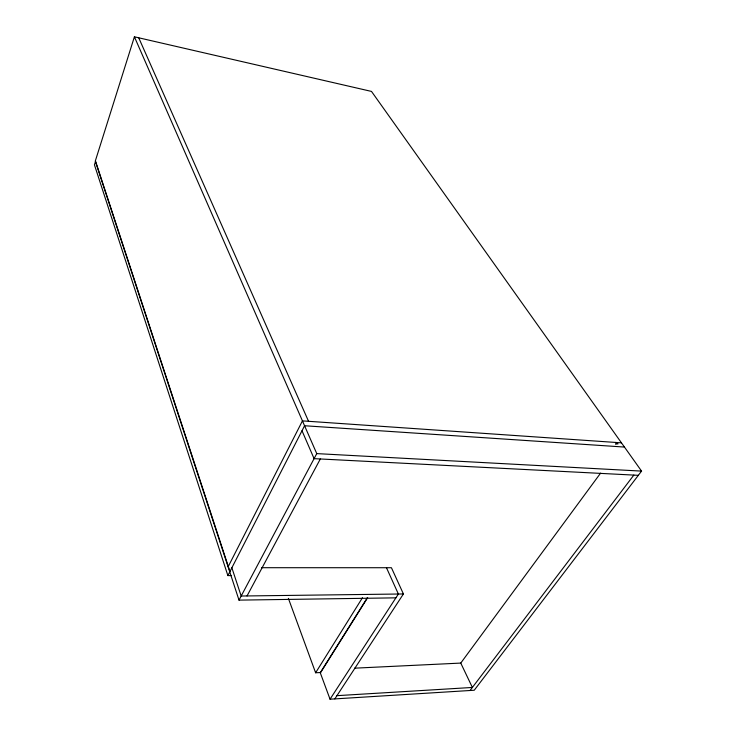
<?xml version="1.0" encoding="UTF-8"?>
<svg xmlns="http://www.w3.org/2000/svg" width="736" height="736" viewBox="0 0 736 736"><rect width="100%" height="100%" fill="white"/><g stroke="black" fill="none" stroke-linecap="round" stroke-linejoin="round"><path stroke-width="1.1" d="M367.687 597.623L320.353 672.98L330.041 699.2L474.232 690.239L641.562 471.104L371.496 91.42L134.403 36.8L95.294 161.074L239.007 600.125L395.904 597.844M228.105 566.83L302.441 420.882L621.46 442.842M231.306 575.58L227.875 575.589L304.575 425.748L624.459 447.065M239.007 600.125L316.756 453.606L134.403 36.8M247.029 595.948L320.326 458.97M367.393 597.65L320.372 672.538L315.624 672.778L362.471 597.715M330.041 699.2L398.378 594.026L386.464 567.723M334.834 698.906L403.42 593.961L391.423 567.723L261.611 567.704M615.655 444.378L617.007 442.529L618.001 443.937L616.51 443.836L615.517 442.428M460.552 663.366L600.585 473.138M470.056 690.497L633.834 475.097M336.95 695.667L472.374 687.452L460.764 663.081L354.54 668.178M403.42 593.961L241.178 596.022L231.831 567.695M638.342 475.327L314.088 458.648L302.008 430.762M316.756 453.606L641.562 471.104M138.727 37.794L308.559 421.305M288.383 598.386L315.624 672.778M229.963 571.522L95.56 161.239L94.438 164.836L227.875 575.589"/></g></svg>
